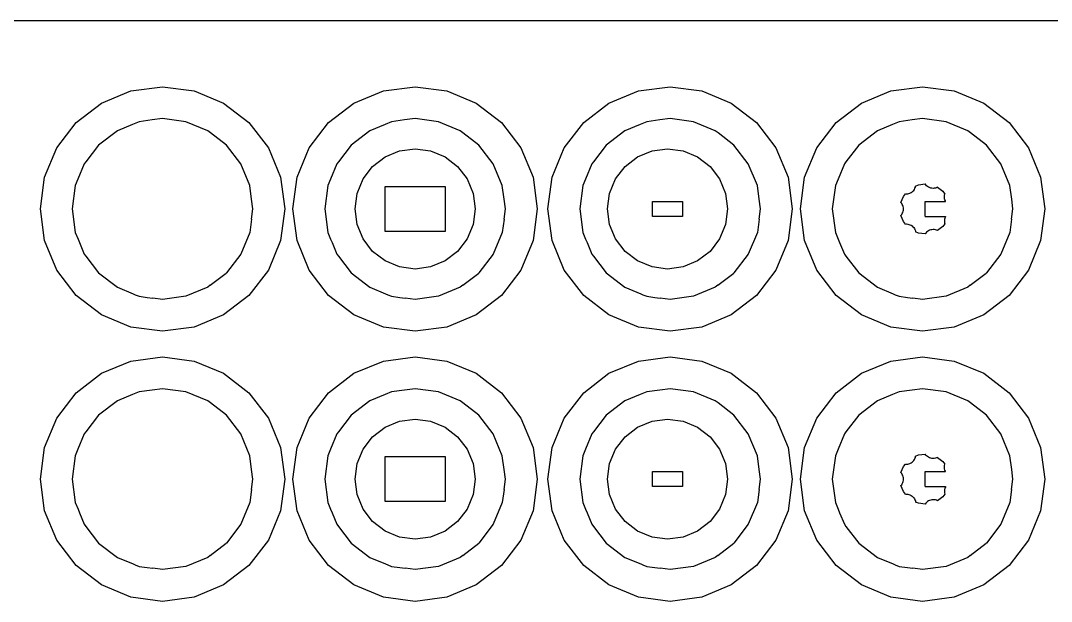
# Model space of a CAD drawing. Extents: x -24.2 to 24.2, y -5.6 to 5.6.
# Drawn here: x 14.734 to 18.857, y 3.261 to 5.583 of the extents above; entities that cross this region are included whole.
import ezdxf

# ---------------------------------------------------------------- set-up
doc = ezdxf.new("R2010")
doc.units = 0
doc.header["$MEASUREMENT"] = 0
doc.layers.get('0').update_dxf_attribs({"linetype": 'CONTINUOUS'})

msp = doc.modelspace()

# ---------------------------------------------------------------- linework, layer by layer
for p, q in [((-24.1509, 5.583), (24.1509, 5.583)), ((15.1751, 5.302), (15.3016, 5.3187)), ((15.3016, 5.3187), (15.428, 5.302)), ((16.1851, 5.302), (16.3116, 5.3187)), ((16.3116, 5.3187), (16.438, 5.302)), ((17.2051, 5.302), (17.3316, 5.3187)), ((17.3316, 5.3187), (17.458, 5.302)), ((18.2151, 5.302), (18.3416, 5.3187)), ((18.3416, 5.3187), (18.468, 5.302)), ((15.0572, 5.2532), (15.1751, 5.302)), ((15.428, 5.302), (15.5459, 5.2532)), ((16.0672, 5.2532), (16.1851, 5.302)), ((16.438, 5.302), (16.5559, 5.2532)), ((17.0872, 5.2532), (17.2051, 5.302)), ((17.458, 5.302), (17.5759, 5.2532)), ((18.0972, 5.2532), (18.2151, 5.302)), ((18.468, 5.302), (18.5859, 5.2532)), ((14.956, 5.1755), (15.0572, 5.2532)), ((15.5459, 5.2532), (15.6471, 5.1755)), ((15.966, 5.1755), (16.0672, 5.2532)), ((16.5559, 5.2532), (16.6571, 5.1755)), ((16.986, 5.1755), (17.0872, 5.2532)), ((17.5759, 5.2532), (17.6771, 5.1755)), ((17.996, 5.1755), (18.0972, 5.2532)), ((18.5859, 5.2532), (18.6871, 5.1755)), ((14.8784, 5.0743), (14.956, 5.1755)), ((15.1816, 5.168), (15.1209, 5.1429)), ((15.208, 5.179), (15.1816, 5.168)), ((15.2599, 5.1858), (15.208, 5.179)), ((15.3016, 5.1913), (15.2599, 5.1858)), ((15.3951, 5.179), (15.3016, 5.1913)), ((15.4822, 5.1429), (15.3951, 5.179)), ((15.6471, 5.1755), (15.7248, 5.0743)), ((15.8884, 5.0743), (15.966, 5.1755)), ((16.1916, 5.168), (16.1309, 5.1429)), ((16.218, 5.179), (16.1916, 5.168)), ((16.2699, 5.1858), (16.218, 5.179)), ((16.3116, 5.1913), (16.2699, 5.1858)), ((16.4051, 5.179), (16.3116, 5.1913)), ((16.4922, 5.1429), (16.4051, 5.179)), ((16.6571, 5.1755), (16.7348, 5.0743)), ((16.9084, 5.0743), (16.986, 5.1755)), ((17.2116, 5.168), (17.1509, 5.1429)), ((17.238, 5.179), (17.2116, 5.168)), ((17.2899, 5.1858), (17.238, 5.179)), ((17.3316, 5.1913), (17.2899, 5.1858)), ((17.4251, 5.179), (17.3316, 5.1913)), ((17.5122, 5.1429), (17.4251, 5.179)), ((17.6771, 5.1755), (17.7548, 5.0743)), ((17.9184, 5.0743), (17.996, 5.1755)), ((18.2216, 5.168), (18.1609, 5.1429)), ((18.248, 5.179), (18.2216, 5.168)), ((18.2999, 5.1858), (18.248, 5.179)), ((18.3416, 5.1913), (18.2999, 5.1858)), ((18.4351, 5.179), (18.3416, 5.1913)), ((18.5222, 5.1429), (18.4351, 5.179)), ((18.6871, 5.1755), (18.7648, 5.0743)), ((15.1209, 5.1429), (15.0461, 5.0855)), ((15.4932, 5.1345), (15.4822, 5.1429)), ((15.5571, 5.0855), (15.4932, 5.1345)), ((16.1309, 5.1429), (16.0561, 5.0855)), ((16.5032, 5.1345), (16.4922, 5.1429)), ((16.5671, 5.0855), (16.5032, 5.1345)), ((17.1509, 5.1429), (17.0761, 5.0855)), ((17.5232, 5.1345), (17.5122, 5.1429)), ((17.5871, 5.0855), (17.5232, 5.1345)), ((18.1609, 5.1429), (18.0861, 5.0855)), ((18.5332, 5.1345), (18.5222, 5.1429)), ((18.5971, 5.0855), (18.5332, 5.1345)), ((14.8295, 4.9565), (14.8784, 5.0743)), ((15.0461, 5.0855), (14.9951, 5.0191)), ((15.6145, 5.0107), (15.5571, 5.0855)), ((15.7248, 5.0743), (15.7736, 4.9565)), ((15.8395, 4.9565), (15.8884, 5.0743)), ((16.0561, 5.0855), (16.0051, 5.0191)), ((16.6245, 5.0107), (16.5671, 5.0855)), ((16.7348, 5.0743), (16.7836, 4.9565)), ((16.8595, 4.9565), (16.9084, 5.0743)), ((17.0761, 5.0855), (17.0251, 5.0191)), ((17.6445, 5.0107), (17.5871, 5.0855)), ((17.7548, 5.0743), (17.8036, 4.9565)), ((17.8695, 4.9565), (17.9184, 5.0743)), ((18.0861, 5.0855), (18.0351, 5.0191)), ((18.6545, 5.0107), (18.5971, 5.0855)), ((18.7648, 5.0743), (18.8136, 4.9565)), ((16.1419, 4.9997), (16.1916, 5.0378)), ((16.1916, 5.0378), (16.2495, 5.0618)), ((16.2495, 5.0618), (16.3116, 5.07)), ((16.3116, 5.07), (16.3737, 5.0618)), ((16.3737, 5.0618), (16.4316, 5.0378)), ((16.4316, 5.0378), (16.4813, 4.9997)), ((17.1519, 4.9997), (17.2016, 5.0378)), ((17.2016, 5.0378), (17.2595, 5.0618)), ((17.2595, 5.0618), (17.3216, 5.07)), ((17.3216, 5.07), (17.3837, 5.0618)), ((17.3837, 5.0618), (17.4416, 5.0378)), ((17.4416, 5.0378), (17.4913, 4.9997)), ((14.9886, 5.0107), (14.9632, 4.9493)), ((14.9951, 5.0191), (14.9886, 5.0107)), ((15.6506, 4.9235), (15.6145, 5.0107)), ((15.9986, 5.0107), (15.9732, 4.9493)), ((16.0051, 5.0191), (15.9986, 5.0107)), ((16.1037, 4.95), (16.1419, 4.9997)), ((16.4813, 4.9997), (16.5194, 4.95)), ((16.6606, 4.9235), (16.6245, 5.0107)), ((17.0186, 5.0107), (16.9932, 4.9493)), ((17.0251, 5.0191), (17.0186, 5.0107)), ((17.1137, 4.95), (17.1519, 4.9997)), ((17.4913, 4.9997), (17.5294, 4.95)), ((17.6806, 4.9235), (17.6445, 5.0107)), ((18.0286, 5.0107), (18.0032, 4.9493)), ((18.0351, 5.0191), (18.0286, 5.0107)), ((18.6906, 4.9235), (18.6545, 5.0107)), ((14.8129, 4.83), (14.8295, 4.9565)), ((14.9632, 4.9493), (14.9525, 4.9235)), ((15.7736, 4.9565), (15.7903, 4.83)), ((15.8229, 4.83), (15.8395, 4.9565)), ((15.9732, 4.9493), (15.9625, 4.9235)), ((16.0797, 4.8921), (16.1037, 4.95)), ((16.5194, 4.95), (16.5434, 4.8921)), ((16.7836, 4.9565), (16.8003, 4.83)), ((16.8429, 4.83), (16.8595, 4.9565)), ((16.9932, 4.9493), (16.9825, 4.9235)), ((17.0897, 4.8921), (17.1137, 4.95)), ((17.5294, 4.95), (17.5534, 4.8921)), ((17.8036, 4.9565), (17.8203, 4.83)), ((17.8529, 4.83), (17.8695, 4.9565)), ((18.0032, 4.9493), (17.9925, 4.9235)), ((18.8136, 4.9565), (18.8303, 4.83)), ((14.9525, 4.9235), (14.9402, 4.83)), ((15.6578, 4.8687), (15.6506, 4.9235)), ((15.9625, 4.9235), (15.9502, 4.83)), ((16.1916, 4.74), (16.1916, 4.92)), ((16.1916, 4.92), (16.4316, 4.92)), ((16.4316, 4.92), (16.4316, 4.74)), ((16.6678, 4.8687), (16.6606, 4.9235)), ((16.9825, 4.9235), (16.9702, 4.83)), ((17.6878, 4.8687), (17.6806, 4.9235)), ((17.9925, 4.9235), (17.9802, 4.83)), ((18.3059, 4.9045), (18.3086, 4.9084)), ((18.3086, 4.9084), (18.3108, 4.9126)), ((18.3108, 4.9126), (18.3125, 4.917)), ((18.3125, 4.917), (18.3136, 4.9216)), ((18.3136, 4.9216), (18.3257, 4.9266)), ((18.3257, 4.9266), (18.3516, 4.93)), ((18.3516, 4.93), (18.3518, 4.93)), ((18.3544, 4.9263), (18.3518, 4.93)), ((18.3576, 4.9229), (18.3544, 4.9263)), ((18.3613, 4.9199), (18.3576, 4.9229)), ((18.3652, 4.9173), (18.3613, 4.9199)), ((18.3695, 4.9152), (18.3652, 4.9173)), ((18.374, 4.9137), (18.3695, 4.9152)), ((18.3786, 4.9128), (18.374, 4.9137)), ((18.3833, 4.9124), (18.3786, 4.9128)), ((18.388, 4.9126), (18.3833, 4.9124)), ((18.3927, 4.9134), (18.388, 4.9126)), ((18.3972, 4.9147), (18.3927, 4.9134)), ((18.4016, 4.9166), (18.3972, 4.9147)), ((18.4016, 4.9166), (18.4223, 4.9007)), ((18.6978, 4.8687), (18.6906, 4.9235)), ((15.6629, 4.83), (15.6578, 4.8687)), ((16.0716, 4.83), (16.0797, 4.8921)), ((16.5434, 4.8921), (16.5516, 4.83)), ((16.6729, 4.83), (16.6678, 4.8687)), ((17.0816, 4.83), (17.0897, 4.8921)), ((17.5534, 4.8921), (17.5616, 4.83)), ((17.6929, 4.83), (17.6878, 4.8687)), ((18.255, 4.8559), (18.265, 4.88)), ((18.265, 4.88), (18.2727, 4.8901)), ((18.2727, 4.8901), (18.2773, 4.89)), ((18.2773, 4.89), (18.282, 4.8904)), ((18.282, 4.8904), (18.2866, 4.8915)), ((18.2866, 4.8915), (18.291, 4.8931)), ((18.291, 4.8931), (18.2953, 4.8953)), ((18.2953, 4.8953), (18.2992, 4.8979)), ((18.2992, 4.8979), (18.3027, 4.901)), ((18.3027, 4.901), (18.3059, 4.9045)), ((18.4223, 4.9007), (18.4308, 4.8896)), ((18.4291, 4.8804), (18.4296, 4.885)), ((18.4291, 4.8756), (18.4291, 4.8804)), ((18.4297, 4.8709), (18.4291, 4.8756)), ((18.4296, 4.885), (18.4308, 4.8896)), ((18.4309, 4.8664), (18.4297, 4.8709)), ((18.4326, 4.862), (18.4309, 4.8664)), ((18.7029, 4.83), (18.6978, 4.8687)), ((14.8295, 4.7035), (14.8129, 4.83)), ((14.9402, 4.83), (14.9525, 4.7365)), ((15.6575, 4.7887), (15.6629, 4.83)), ((15.7903, 4.83), (15.7736, 4.7035)), ((15.8395, 4.7035), (15.8229, 4.83)), ((15.9502, 4.83), (15.9625, 4.7365)), ((16.0797, 4.7679), (16.0716, 4.83)), ((16.5516, 4.83), (16.5434, 4.7679)), ((16.6675, 4.7887), (16.6729, 4.83)), ((16.8003, 4.83), (16.7836, 4.7035)), ((16.8595, 4.7035), (16.8429, 4.83)), ((16.9702, 4.83), (16.9825, 4.7365)), ((17.0897, 4.7679), (17.0816, 4.83)), ((17.2616, 4.86), (17.3816, 4.86)), ((17.2616, 4.8), (17.2616, 4.86)), ((17.3816, 4.86), (17.3816, 4.8)), ((17.5616, 4.83), (17.5534, 4.7679)), ((17.6875, 4.7887), (17.6929, 4.83)), ((17.8203, 4.83), (17.8036, 4.7035)), ((17.8695, 4.7035), (17.8529, 4.83)), ((17.9802, 4.83), (17.9925, 4.7365)), ((18.2579, 4.8522), (18.255, 4.8559)), ((18.2604, 4.8482), (18.2579, 4.8522)), ((18.2624, 4.8439), (18.2604, 4.8482)), ((18.2638, 4.8394), (18.2624, 4.8439)), ((18.2647, 4.8347), (18.2638, 4.8394)), ((18.2638, 4.8206), (18.2647, 4.8253)), ((18.265, 4.83), (18.2647, 4.8347)), ((18.2647, 4.8253), (18.265, 4.83)), ((18.3516, 4.86), (18.4337, 4.86)), ((18.3516, 4.8), (18.3516, 4.86)), ((18.4337, 4.86), (18.4326, 4.862)), ((18.6975, 4.7887), (18.7029, 4.83)), ((18.8303, 4.83), (18.8136, 4.7035)), ((15.6575, 4.7887), (15.6506, 4.7365)), ((16.6675, 4.7887), (16.6606, 4.7365)), ((17.3816, 4.8), (17.2616, 4.8)), ((17.6875, 4.7887), (17.6806, 4.7365)), ((18.255, 4.8041), (18.2579, 4.8078)), ((18.265, 4.78), (18.255, 4.8041)), ((18.2579, 4.8078), (18.2604, 4.8118)), ((18.2604, 4.8118), (18.2624, 4.8161)), ((18.2624, 4.8161), (18.2638, 4.8206)), ((18.3516, 4.8), (18.4337, 4.8)), ((18.4297, 4.789), (18.4291, 4.7843)), ((18.4291, 4.7843), (18.4291, 4.7796)), ((18.4309, 4.7936), (18.4297, 4.789)), ((18.4326, 4.798), (18.4309, 4.7936)), ((18.4337, 4.8), (18.4326, 4.798)), ((18.6975, 4.7887), (18.6906, 4.7365)), ((16.1037, 4.71), (16.0797, 4.7679)), ((16.5434, 4.7679), (16.5194, 4.71)), ((17.1137, 4.71), (17.0897, 4.7679)), ((17.5534, 4.7679), (17.5294, 4.71)), ((18.2727, 4.7699), (18.265, 4.78)), ((18.2727, 4.7699), (18.2773, 4.77)), ((18.2773, 4.77), (18.282, 4.7695)), ((18.282, 4.7695), (18.2866, 4.7685)), ((18.2866, 4.7685), (18.291, 4.7669)), ((18.291, 4.7669), (18.2953, 4.7647)), ((18.2953, 4.7647), (18.2992, 4.7621)), ((18.2992, 4.7621), (18.3027, 4.759)), ((18.3027, 4.759), (18.3059, 4.7555)), ((18.3059, 4.7555), (18.3086, 4.7516)), ((18.3086, 4.7516), (18.3108, 4.7474)), ((18.3108, 4.7474), (18.3125, 4.743)), ((18.3125, 4.743), (18.3136, 4.7384)), ((18.3652, 4.7427), (18.3613, 4.7401)), ((18.3695, 4.7447), (18.3652, 4.7427)), ((18.374, 4.7462), (18.3695, 4.7447)), ((18.3786, 4.7472), (18.374, 4.7462)), ((18.3833, 4.7476), (18.3786, 4.7472)), ((18.388, 4.7474), (18.3833, 4.7476)), ((18.3927, 4.7466), (18.388, 4.7474)), ((18.3972, 4.7453), (18.3927, 4.7466)), ((18.4016, 4.7434), (18.3972, 4.7453)), ((18.4223, 4.7593), (18.4016, 4.7434)), ((18.4308, 4.7703), (18.4223, 4.7593)), ((18.4291, 4.7796), (18.4296, 4.7749)), ((18.4296, 4.7749), (18.4308, 4.7703)), ((14.8784, 4.5856), (14.8295, 4.7035)), ((14.9525, 4.7365), (14.9638, 4.7093)), ((14.9638, 4.7093), (14.9694, 4.6957)), ((15.6506, 4.7365), (15.6145, 4.6493)), ((15.7736, 4.7035), (15.7248, 4.5856)), ((15.8884, 4.5856), (15.8395, 4.7035)), ((15.9625, 4.7365), (15.9738, 4.7093)), ((15.9738, 4.7093), (15.9794, 4.6957)), ((16.1419, 4.6603), (16.1037, 4.71)), ((16.4316, 4.74), (16.1916, 4.74)), ((16.5194, 4.71), (16.4813, 4.6603)), ((16.6606, 4.7365), (16.6245, 4.6493)), ((16.7836, 4.7035), (16.7348, 4.5856)), ((16.9084, 4.5856), (16.8595, 4.7035)), ((16.9825, 4.7365), (16.9938, 4.7093)), ((16.9938, 4.7093), (16.9994, 4.6957)), ((17.1519, 4.6603), (17.1137, 4.71)), ((17.5294, 4.71), (17.4913, 4.6603)), ((17.6806, 4.7365), (17.6445, 4.6493)), ((17.8036, 4.7035), (17.7548, 4.5856)), ((17.9184, 4.5856), (17.8695, 4.7035)), ((17.9925, 4.7365), (18.0038, 4.7093)), ((18.0038, 4.7093), (18.0094, 4.6957)), ((18.3257, 4.7334), (18.3136, 4.7384)), ((18.3516, 4.73), (18.3257, 4.7334)), ((18.3518, 4.73), (18.3516, 4.73)), ((18.3544, 4.7336), (18.3518, 4.73)), ((18.3576, 4.7371), (18.3544, 4.7336)), ((18.3613, 4.7401), (18.3576, 4.7371)), ((18.6906, 4.7365), (18.6545, 4.6493)), ((18.8136, 4.7035), (18.7648, 4.5856)), ((14.9694, 4.6957), (14.9886, 4.6493)), ((15.9794, 4.6957), (15.9986, 4.6493)), ((16.1916, 4.6221), (16.1419, 4.6603)), ((16.4813, 4.6603), (16.4316, 4.6221)), ((16.9994, 4.6957), (17.0186, 4.6493)), ((17.2016, 4.6221), (17.1519, 4.6603)), ((17.4913, 4.6603), (17.4416, 4.6221)), ((18.0094, 4.6957), (18.0286, 4.6493)), ((14.9886, 4.6493), (14.9948, 4.6412)), ((14.9948, 4.6412), (15.0461, 4.5745)), ((15.6145, 4.6493), (15.5571, 4.5745)), ((15.9986, 4.6493), (16.0048, 4.6412)), ((16.0048, 4.6412), (16.0561, 4.5745)), ((16.2495, 4.5982), (16.1916, 4.6221)), ((16.4316, 4.6221), (16.3737, 4.5982)), ((16.6245, 4.6493), (16.5671, 4.5745)), ((17.0186, 4.6493), (17.0248, 4.6412)), ((17.0248, 4.6412), (17.0761, 4.5745)), ((17.2595, 4.5982), (17.2016, 4.6221)), ((17.4416, 4.6221), (17.3837, 4.5982)), ((17.6445, 4.6493), (17.5871, 4.5745)), ((18.0286, 4.6493), (18.0348, 4.6412)), ((18.0348, 4.6412), (18.0861, 4.5745)), ((18.6545, 4.6493), (18.5971, 4.5745)), ((14.956, 4.4844), (14.8784, 4.5856)), ((15.7248, 4.5856), (15.6471, 4.4844)), ((15.966, 4.4844), (15.8884, 4.5856)), ((16.3116, 4.59), (16.2495, 4.5982)), ((16.3737, 4.5982), (16.3116, 4.59)), ((16.7348, 4.5856), (16.6571, 4.4844)), ((16.986, 4.4844), (16.9084, 4.5856)), ((17.3216, 4.59), (17.2595, 4.5982)), ((17.3837, 4.5982), (17.3216, 4.59)), ((17.7548, 4.5856), (17.6771, 4.4844)), ((17.996, 4.4844), (17.9184, 4.5856)), ((18.7648, 4.5856), (18.6871, 4.4844)), ((15.0461, 4.5745), (15.1209, 4.5171)), ((15.4924, 4.5248), (15.5561, 4.5737)), ((15.5571, 4.5745), (15.5561, 4.5737)), ((16.0561, 4.5745), (16.1309, 4.5171)), ((16.5024, 4.5248), (16.5661, 4.5737)), ((16.5671, 4.5745), (16.5661, 4.5737)), ((17.0761, 4.5745), (17.1509, 4.5171)), ((17.5224, 4.5248), (17.5861, 4.5737)), ((17.5871, 4.5745), (17.5861, 4.5737)), ((18.0861, 4.5745), (18.1609, 4.5171)), ((18.5324, 4.5248), (18.5961, 4.5737)), ((18.5971, 4.5745), (18.5961, 4.5737)), ((15.1209, 4.5171), (15.1839, 4.4909)), ((15.4822, 4.5171), (15.3951, 4.481)), ((15.4924, 4.5248), (15.4822, 4.5171)), ((16.1309, 4.5171), (16.1939, 4.4909)), ((16.4922, 4.5171), (16.4051, 4.481)), ((16.5024, 4.5248), (16.4922, 4.5171)), ((17.1509, 4.5171), (17.2139, 4.4909)), ((17.5122, 4.5171), (17.4251, 4.481)), ((17.5224, 4.5248), (17.5122, 4.5171)), ((18.1609, 4.5171), (18.2239, 4.4909)), ((18.5222, 4.5171), (18.4351, 4.481)), ((18.5324, 4.5248), (18.5222, 4.5171)), ((15.0572, 4.4068), (14.956, 4.4844)), ((15.1839, 4.4909), (15.1924, 4.4874)), ((15.1924, 4.4874), (15.208, 4.481)), ((15.208, 4.481), (15.2405, 4.4767)), ((15.2405, 4.4767), (15.2623, 4.4738)), ((15.3016, 4.4686), (15.2623, 4.4738)), ((15.3951, 4.481), (15.3016, 4.4686)), ((15.6471, 4.4844), (15.5459, 4.4068)), ((16.0672, 4.4068), (15.966, 4.4844)), ((16.1939, 4.4909), (16.2024, 4.4874)), ((16.2024, 4.4874), (16.218, 4.481)), ((16.218, 4.481), (16.2505, 4.4767)), ((16.2505, 4.4767), (16.2723, 4.4738)), ((16.3116, 4.4686), (16.2723, 4.4738)), ((16.4051, 4.481), (16.3116, 4.4686)), ((16.6571, 4.4844), (16.5559, 4.4068)), ((17.0872, 4.4068), (16.986, 4.4844)), ((17.2139, 4.4909), (17.2224, 4.4874)), ((17.2224, 4.4874), (17.238, 4.481)), ((17.238, 4.481), (17.2705, 4.4767)), ((17.2705, 4.4767), (17.2923, 4.4738)), ((17.3316, 4.4686), (17.2923, 4.4738)), ((17.4251, 4.481), (17.3316, 4.4686)), ((17.6771, 4.4844), (17.5759, 4.4068)), ((18.0972, 4.4068), (17.996, 4.4844)), ((18.2239, 4.4909), (18.2324, 4.4874)), ((18.2324, 4.4874), (18.248, 4.481)), ((18.248, 4.481), (18.2805, 4.4767)), ((18.2805, 4.4767), (18.3023, 4.4738)), ((18.3416, 4.4686), (18.3023, 4.4738)), ((18.4351, 4.481), (18.3416, 4.4686)), ((18.6871, 4.4844), (18.5859, 4.4068)), ((15.1751, 4.358), (15.0572, 4.4068)), ((15.5459, 4.4068), (15.428, 4.358)), ((16.1851, 4.358), (16.0672, 4.4068)), ((16.5559, 4.4068), (16.438, 4.358)), ((17.2051, 4.358), (17.0872, 4.4068)), ((17.5759, 4.4068), (17.458, 4.358)), ((18.2151, 4.358), (18.0972, 4.4068)), ((18.5859, 4.4068), (18.468, 4.358)), ((15.3016, 4.3413), (15.1751, 4.358)), ((15.428, 4.358), (15.3016, 4.3413)), ((16.3116, 4.3413), (16.1851, 4.358)), ((16.438, 4.358), (16.3116, 4.3413)), ((17.3316, 4.3413), (17.2051, 4.358)), ((17.458, 4.358), (17.3316, 4.3413)), ((18.3416, 4.3413), (18.2151, 4.358)), ((18.468, 4.358), (18.3416, 4.3413)), ((15.0572, 4.1732), (15.1751, 4.222)), ((15.1751, 4.222), (15.3016, 4.2387)), ((15.3016, 4.2387), (15.428, 4.222)), ((15.428, 4.222), (15.5459, 4.1732)), ((16.0672, 4.1732), (16.1851, 4.222)), ((16.1851, 4.222), (16.3116, 4.2387)), ((16.3116, 4.2387), (16.438, 4.222)), ((16.438, 4.222), (16.5559, 4.1732)), ((17.0872, 4.1732), (17.2051, 4.222)), ((17.2051, 4.222), (17.3316, 4.2387)), ((17.3316, 4.2387), (17.458, 4.222)), ((17.458, 4.222), (17.5759, 4.1732)), ((18.0972, 4.1732), (18.2151, 4.222)), ((18.2151, 4.222), (18.3416, 4.2387)), ((18.3416, 4.2387), (18.468, 4.222)), ((18.468, 4.222), (18.5859, 4.1732)), ((14.956, 4.0955), (15.0572, 4.1732)), ((15.5459, 4.1732), (15.6471, 4.0955)), ((15.966, 4.0955), (16.0672, 4.1732)), ((16.5559, 4.1732), (16.6571, 4.0955)), ((16.986, 4.0955), (17.0872, 4.1732)), ((17.5759, 4.1732), (17.6771, 4.0955)), ((17.996, 4.0955), (18.0972, 4.1732)), ((18.5859, 4.1732), (18.6871, 4.0955)), ((14.8784, 3.9943), (14.956, 4.0955)), ((15.1816, 4.088), (15.1209, 4.0629)), ((15.208, 4.099), (15.1816, 4.088)), ((15.2599, 4.1058), (15.208, 4.099)), ((15.3016, 4.1113), (15.2599, 4.1058)), ((15.3951, 4.099), (15.3016, 4.1113)), ((15.4822, 4.0629), (15.3951, 4.099)), ((15.6471, 4.0955), (15.7248, 3.9943)), ((15.8884, 3.9943), (15.966, 4.0955)), ((16.1916, 4.088), (16.1309, 4.0629)), ((16.218, 4.099), (16.1916, 4.088)), ((16.2699, 4.1058), (16.218, 4.099)), ((16.3116, 4.1113), (16.2699, 4.1058)), ((16.4051, 4.099), (16.3116, 4.1113)), ((16.4922, 4.0629), (16.4051, 4.099)), ((16.6571, 4.0955), (16.7348, 3.9943)), ((16.9084, 3.9943), (16.986, 4.0955)), ((17.2116, 4.088), (17.1509, 4.0629)), ((17.238, 4.099), (17.2116, 4.088)), ((17.2899, 4.1058), (17.238, 4.099)), ((17.3316, 4.1113), (17.2899, 4.1058)), ((17.4251, 4.099), (17.3316, 4.1113)), ((17.5122, 4.0629), (17.4251, 4.099)), ((17.6771, 4.0955), (17.7548, 3.9943)), ((17.9184, 3.9943), (17.996, 4.0955)), ((18.2216, 4.088), (18.1609, 4.0629)), ((18.248, 4.099), (18.2216, 4.088)), ((18.2999, 4.1058), (18.248, 4.099)), ((18.3416, 4.1113), (18.2999, 4.1058)), ((18.4351, 4.099), (18.3416, 4.1113)), ((18.5222, 4.0629), (18.4351, 4.099)), ((18.6871, 4.0955), (18.7648, 3.9943)), ((15.1209, 4.0629), (15.0461, 4.0055)), ((15.4932, 4.0545), (15.4822, 4.0629)), ((15.5571, 4.0055), (15.4932, 4.0545)), ((16.1309, 4.0629), (16.0561, 4.0055)), ((16.5032, 4.0545), (16.4922, 4.0629)), ((16.5671, 4.0055), (16.5032, 4.0545)), ((17.1509, 4.0629), (17.0761, 4.0055)), ((17.5232, 4.0545), (17.5122, 4.0629)), ((17.5871, 4.0055), (17.5232, 4.0545)), ((18.1609, 4.0629), (18.0861, 4.0055)), ((18.5332, 4.0545), (18.5222, 4.0629)), ((18.5971, 4.0055), (18.5332, 4.0545)), ((15.0461, 4.0055), (14.9951, 3.9391)), ((15.6145, 3.9307), (15.5571, 4.0055)), ((16.0561, 4.0055), (16.0051, 3.9391)), ((16.6245, 3.9307), (16.5671, 4.0055)), ((17.0761, 4.0055), (17.0251, 3.9391)), ((17.6445, 3.9307), (17.5871, 4.0055)), ((18.0861, 4.0055), (18.0351, 3.9391)), ((18.6545, 3.9307), (18.5971, 4.0055)), ((14.8295, 3.8765), (14.8784, 3.9943)), ((15.7248, 3.9943), (15.7736, 3.8765)), ((15.8395, 3.8765), (15.8884, 3.9943)), ((16.1419, 3.9197), (16.1916, 3.9578)), ((16.1916, 3.9578), (16.2495, 3.9818)), ((16.2495, 3.9818), (16.3116, 3.99)), ((16.3116, 3.99), (16.3737, 3.9818)), ((16.3737, 3.9818), (16.4316, 3.9578)), ((16.4316, 3.9578), (16.4813, 3.9197)), ((16.7348, 3.9943), (16.7836, 3.8765)), ((16.8595, 3.8765), (16.9084, 3.9943)), ((17.1519, 3.9197), (17.2016, 3.9578)), ((17.2016, 3.9578), (17.2595, 3.9818)), ((17.2595, 3.9818), (17.3216, 3.99)), ((17.3216, 3.99), (17.3837, 3.9818)), ((17.3837, 3.9818), (17.4416, 3.9578)), ((17.4416, 3.9578), (17.4913, 3.9197)), ((17.7548, 3.9943), (17.8036, 3.8765)), ((17.8695, 3.8765), (17.9184, 3.9943)), ((18.7648, 3.9943), (18.8136, 3.8765)), ((14.9886, 3.9307), (14.9632, 3.8693)), ((14.9951, 3.9391), (14.9886, 3.9307)), ((15.6506, 3.8435), (15.6145, 3.9307)), ((15.9986, 3.9307), (15.9732, 3.8693)), ((16.0051, 3.9391), (15.9986, 3.9307)), ((16.1037, 3.87), (16.1419, 3.9197)), ((16.4813, 3.9197), (16.5194, 3.87)), ((16.6606, 3.8435), (16.6245, 3.9307)), ((17.0186, 3.9307), (16.9932, 3.8693)), ((17.0251, 3.9391), (17.0186, 3.9307)), ((17.1137, 3.87), (17.1519, 3.9197)), ((17.4913, 3.9197), (17.5294, 3.87)), ((17.6806, 3.8435), (17.6445, 3.9307)), ((18.0286, 3.9307), (18.0032, 3.8693)), ((18.0351, 3.9391), (18.0286, 3.9307)), ((18.6906, 3.8435), (18.6545, 3.9307)), ((14.8129, 3.75), (14.8295, 3.8765)), ((15.7736, 3.8765), (15.7903, 3.75)), ((15.8229, 3.75), (15.8395, 3.8765)), ((16.7836, 3.8765), (16.8003, 3.75)), ((16.8429, 3.75), (16.8595, 3.8765)), ((17.8036, 3.8765), (17.8203, 3.75)), ((17.8529, 3.75), (17.8695, 3.8765)), ((18.8136, 3.8765), (18.8303, 3.75)), ((14.9525, 3.8435), (14.9402, 3.75)), ((14.9632, 3.8693), (14.9525, 3.8435)), ((15.6578, 3.7887), (15.6506, 3.8435)), ((15.9625, 3.8435), (15.9502, 3.75)), ((15.9732, 3.8693), (15.9625, 3.8435)), ((16.0797, 3.8121), (16.1037, 3.87)), ((16.1916, 3.84), (16.4316, 3.84)), ((16.1916, 3.66), (16.1916, 3.84)), ((16.4316, 3.84), (16.4316, 3.66)), ((16.5194, 3.87), (16.5434, 3.8121)), ((16.6678, 3.7887), (16.6606, 3.8435)), ((16.9825, 3.8435), (16.9702, 3.75)), ((16.9932, 3.8693), (16.9825, 3.8435)), ((17.0897, 3.8121), (17.1137, 3.87)), ((17.5294, 3.87), (17.5534, 3.8121)), ((17.6878, 3.7887), (17.6806, 3.8435)), ((17.9925, 3.8435), (17.9802, 3.75)), ((18.0032, 3.8693), (17.9925, 3.8435)), ((18.3108, 3.8326), (18.3125, 3.837)), ((18.3125, 3.837), (18.3136, 3.8416)), ((18.3136, 3.8416), (18.3257, 3.8466)), ((18.3257, 3.8466), (18.3516, 3.85)), ((18.3516, 3.85), (18.3518, 3.85)), ((18.3544, 3.8463), (18.3518, 3.85)), ((18.3576, 3.8429), (18.3544, 3.8463)), ((18.3613, 3.8399), (18.3576, 3.8429)), ((18.3652, 3.8373), (18.3613, 3.8399)), ((18.3695, 3.8352), (18.3652, 3.8373)), ((18.374, 3.8337), (18.3695, 3.8352)), ((18.3972, 3.8347), (18.3927, 3.8334)), ((18.4016, 3.8366), (18.3972, 3.8347)), ((18.4016, 3.8366), (18.4223, 3.8207)), ((18.6978, 3.7887), (18.6906, 3.8435)), ((16.0716, 3.75), (16.0797, 3.8121)), ((16.5434, 3.8121), (16.5516, 3.75)), ((17.0816, 3.75), (17.0897, 3.8121)), ((17.5534, 3.8121), (17.5616, 3.75)), ((18.255, 3.7759), (18.265, 3.8)), ((18.265, 3.8), (18.2727, 3.8101)), ((18.2727, 3.8101), (18.2773, 3.81)), ((18.2773, 3.81), (18.282, 3.8104)), ((18.282, 3.8104), (18.2866, 3.8115)), ((18.2866, 3.8115), (18.291, 3.8131)), ((18.291, 3.8131), (18.2953, 3.8153)), ((18.2953, 3.8153), (18.2992, 3.8179)), ((18.2992, 3.8179), (18.3027, 3.821)), ((18.3027, 3.821), (18.3059, 3.8245)), ((18.3059, 3.8245), (18.3086, 3.8284)), ((18.3086, 3.8284), (18.3108, 3.8326)), ((18.3786, 3.8328), (18.374, 3.8337)), ((18.3833, 3.8324), (18.3786, 3.8328)), ((18.388, 3.8326), (18.3833, 3.8324)), ((18.3927, 3.8334), (18.388, 3.8326)), ((18.4223, 3.8207), (18.4308, 3.8096)), ((18.4291, 3.8004), (18.4296, 3.805)), ((18.4291, 3.7956), (18.4291, 3.8004)), ((18.4297, 3.7909), (18.4291, 3.7956)), ((18.4296, 3.805), (18.4308, 3.8096)), ((15.6629, 3.75), (15.6578, 3.7887)), ((16.6729, 3.75), (16.6678, 3.7887)), ((17.2616, 3.78), (17.3816, 3.78)), ((17.2616, 3.72), (17.2616, 3.78)), ((17.3816, 3.78), (17.3816, 3.72)), ((17.6929, 3.75), (17.6878, 3.7887)), ((18.2579, 3.7722), (18.255, 3.7759)), ((18.2604, 3.7682), (18.2579, 3.7722)), ((18.2624, 3.7639), (18.2604, 3.7682)), ((18.2638, 3.7594), (18.2624, 3.7639)), ((18.2647, 3.7547), (18.2638, 3.7594)), ((18.265, 3.75), (18.2647, 3.7547)), ((18.3516, 3.78), (18.4337, 3.78)), ((18.3516, 3.72), (18.3516, 3.78)), ((18.4309, 3.7864), (18.4297, 3.7909)), ((18.4326, 3.782), (18.4309, 3.7864)), ((18.4337, 3.78), (18.4326, 3.782)), ((18.7029, 3.75), (18.6978, 3.7887)), ((14.8295, 3.6235), (14.8129, 3.75)), ((14.9402, 3.75), (14.9525, 3.6565)), ((15.6575, 3.7087), (15.6629, 3.75)), ((15.7903, 3.75), (15.7736, 3.6235)), ((15.8395, 3.6235), (15.8229, 3.75)), ((15.9502, 3.75), (15.9625, 3.6565)), ((16.0797, 3.6879), (16.0716, 3.75)), ((16.5516, 3.75), (16.5434, 3.6879)), ((16.6675, 3.7087), (16.6729, 3.75)), ((16.8003, 3.75), (16.7836, 3.6235)), ((16.8595, 3.6235), (16.8429, 3.75)), ((16.9702, 3.75), (16.9825, 3.6565)), ((17.0897, 3.6879), (17.0816, 3.75)), ((17.3816, 3.72), (17.2616, 3.72)), ((17.5616, 3.75), (17.5534, 3.6879)), ((17.6875, 3.7087), (17.6929, 3.75)), ((17.8203, 3.75), (17.8036, 3.6235)), ((17.8695, 3.6235), (17.8529, 3.75)), ((17.9802, 3.75), (17.9925, 3.6565)), ((18.255, 3.7241), (18.2579, 3.7278)), ((18.265, 3.7), (18.255, 3.7241)), ((18.2579, 3.7278), (18.2604, 3.7318)), ((18.2604, 3.7318), (18.2624, 3.7361)), ((18.2624, 3.7361), (18.2638, 3.7406)), ((18.2638, 3.7406), (18.2647, 3.7453)), ((18.2647, 3.7453), (18.265, 3.75)), ((18.3516, 3.72), (18.4337, 3.72)), ((18.4309, 3.7136), (18.4297, 3.709)), ((18.4326, 3.718), (18.4309, 3.7136)), ((18.4337, 3.72), (18.4326, 3.718)), ((18.6975, 3.7087), (18.7029, 3.75)), ((18.8303, 3.75), (18.8136, 3.6235)), ((15.6575, 3.7087), (15.6506, 3.6565)), ((16.1037, 3.63), (16.0797, 3.6879)), ((16.5434, 3.6879), (16.5194, 3.63)), ((16.6675, 3.7087), (16.6606, 3.6565)), ((17.1137, 3.63), (17.0897, 3.6879)), ((17.5534, 3.6879), (17.5294, 3.63)), ((17.6875, 3.7087), (17.6806, 3.6565)), ((18.2727, 3.6899), (18.265, 3.7)), ((18.2727, 3.6899), (18.2773, 3.69)), ((18.2773, 3.69), (18.282, 3.6895)), ((18.282, 3.6895), (18.2866, 3.6885)), ((18.2866, 3.6885), (18.291, 3.6869)), ((18.291, 3.6869), (18.2953, 3.6847)), ((18.2953, 3.6847), (18.2992, 3.6821)), ((18.2992, 3.6821), (18.3027, 3.679)), ((18.3027, 3.679), (18.3059, 3.6755)), ((18.3059, 3.6755), (18.3086, 3.6716)), ((18.3086, 3.6716), (18.3108, 3.6674)), ((18.4223, 3.6793), (18.4016, 3.6634)), ((18.4308, 3.6903), (18.4223, 3.6793)), ((18.4297, 3.709), (18.4291, 3.7043)), ((18.4291, 3.7043), (18.4291, 3.6996)), ((18.4291, 3.6996), (18.4296, 3.6949)), ((18.4296, 3.6949), (18.4308, 3.6903)), ((18.6975, 3.7087), (18.6906, 3.6565)), ((14.9525, 3.6565), (14.9638, 3.6293)), ((14.9638, 3.6293), (14.9694, 3.6157)), ((15.6506, 3.6565), (15.6145, 3.5693)), ((15.9625, 3.6565), (15.9738, 3.6293)), ((15.9738, 3.6293), (15.9794, 3.6157)), ((16.1419, 3.5803), (16.1037, 3.63)), ((16.4316, 3.66), (16.1916, 3.66)), ((16.5194, 3.63), (16.4813, 3.5803)), ((16.6606, 3.6565), (16.6245, 3.5693)), ((16.9825, 3.6565), (16.9938, 3.6293)), ((16.9938, 3.6293), (16.9994, 3.6157)), ((17.1519, 3.5803), (17.1137, 3.63)), ((17.5294, 3.63), (17.4913, 3.5803)), ((17.6806, 3.6565), (17.6445, 3.5693)), ((17.9925, 3.6565), (18.0038, 3.6293)), ((18.0038, 3.6293), (18.0094, 3.6157)), ((18.3108, 3.6674), (18.3125, 3.663)), ((18.3125, 3.663), (18.3136, 3.6584)), ((18.3257, 3.6534), (18.3136, 3.6584)), ((18.3516, 3.65), (18.3257, 3.6534)), ((18.3518, 3.65), (18.3516, 3.65)), ((18.3544, 3.6536), (18.3518, 3.65)), ((18.3576, 3.6571), (18.3544, 3.6536)), ((18.3613, 3.6601), (18.3576, 3.6571)), ((18.3652, 3.6627), (18.3613, 3.6601)), ((18.3695, 3.6647), (18.3652, 3.6627)), ((18.374, 3.6662), (18.3695, 3.6647)), ((18.3786, 3.6672), (18.374, 3.6662)), ((18.3833, 3.6676), (18.3786, 3.6672)), ((18.388, 3.6674), (18.3833, 3.6676)), ((18.3927, 3.6666), (18.388, 3.6674)), ((18.3972, 3.6653), (18.3927, 3.6666)), ((18.4016, 3.6634), (18.3972, 3.6653)), ((18.6906, 3.6565), (18.6545, 3.5693)), ((14.8784, 3.5056), (14.8295, 3.6235)), ((14.9694, 3.6157), (14.9886, 3.5693)), ((15.7736, 3.6235), (15.7248, 3.5056)), ((15.8884, 3.5056), (15.8395, 3.6235)), ((15.9794, 3.6157), (15.9986, 3.5693)), ((16.7836, 3.6235), (16.7348, 3.5056)), ((16.9084, 3.5056), (16.8595, 3.6235)), ((16.9994, 3.6157), (17.0186, 3.5693)), ((17.8036, 3.6235), (17.7548, 3.5056)), ((17.9184, 3.5056), (17.8695, 3.6235)), ((18.0094, 3.6157), (18.0286, 3.5693)), ((18.8136, 3.6235), (18.7648, 3.5056)), ((14.9886, 3.5693), (14.9948, 3.5612)), ((14.9948, 3.5612), (15.0461, 3.4945)), ((15.6145, 3.5693), (15.5571, 3.4945)), ((15.9986, 3.5693), (16.0048, 3.5612)), ((16.0048, 3.5612), (16.0561, 3.4945)), ((16.1916, 3.5421), (16.1419, 3.5803)), ((16.4813, 3.5803), (16.4316, 3.5421)), ((16.6245, 3.5693), (16.5671, 3.4945)), ((17.0186, 3.5693), (17.0248, 3.5612)), ((17.0248, 3.5612), (17.0761, 3.4945)), ((17.2016, 3.5421), (17.1519, 3.5803)), ((17.4913, 3.5803), (17.4416, 3.5421)), ((17.6445, 3.5693), (17.5871, 3.4945)), ((18.0286, 3.5693), (18.0348, 3.5612)), ((18.0348, 3.5612), (18.0861, 3.4945)), ((18.6545, 3.5693), (18.5971, 3.4945)), ((14.956, 3.4044), (14.8784, 3.5056)), ((15.7248, 3.5056), (15.6471, 3.4044)), ((15.966, 3.4044), (15.8884, 3.5056)), ((16.2495, 3.5182), (16.1916, 3.5421)), ((16.3116, 3.51), (16.2495, 3.5182)), ((16.3737, 3.5182), (16.3116, 3.51)), ((16.4316, 3.5421), (16.3737, 3.5182)), ((16.7348, 3.5056), (16.6571, 3.4044)), ((16.986, 3.4044), (16.9084, 3.5056)), ((17.2595, 3.5182), (17.2016, 3.5421)), ((17.3216, 3.51), (17.2595, 3.5182)), ((17.3837, 3.5182), (17.3216, 3.51)), ((17.4416, 3.5421), (17.3837, 3.5182)), ((17.7548, 3.5056), (17.6771, 3.4044)), ((17.996, 3.4044), (17.9184, 3.5056)), ((18.7648, 3.5056), (18.6871, 3.4044)), ((15.0461, 3.4945), (15.1209, 3.4371)), ((15.4924, 3.4448), (15.5561, 3.4937)), ((15.5571, 3.4945), (15.5561, 3.4937)), ((16.0561, 3.4945), (16.1309, 3.4371)), ((16.5024, 3.4448), (16.5661, 3.4937)), ((16.5671, 3.4945), (16.5661, 3.4937)), ((17.0761, 3.4945), (17.1509, 3.4371)), ((17.5224, 3.4448), (17.5861, 3.4937)), ((17.5871, 3.4945), (17.5861, 3.4937)), ((18.0861, 3.4945), (18.1609, 3.4371)), ((18.5324, 3.4448), (18.5961, 3.4937)), ((18.5971, 3.4945), (18.5961, 3.4937)), ((15.1209, 3.4371), (15.1839, 3.4109)), ((15.4822, 3.4371), (15.3951, 3.401)), ((15.4924, 3.4448), (15.4822, 3.4371)), ((16.1309, 3.4371), (16.1939, 3.4109)), ((16.4922, 3.4371), (16.4051, 3.401)), ((16.5024, 3.4448), (16.4922, 3.4371)), ((17.1509, 3.4371), (17.2139, 3.4109)), ((17.5122, 3.4371), (17.4251, 3.401)), ((17.5224, 3.4448), (17.5122, 3.4371)), ((18.1609, 3.4371), (18.2239, 3.4109)), ((18.5222, 3.4371), (18.4351, 3.401)), ((18.5324, 3.4448), (18.5222, 3.4371)), ((15.0572, 3.3268), (14.956, 3.4044)), ((15.1839, 3.4109), (15.1924, 3.4074)), ((15.1924, 3.4074), (15.208, 3.401)), ((15.208, 3.401), (15.2405, 3.3967)), ((15.2405, 3.3967), (15.2623, 3.3938)), ((15.3016, 3.3886), (15.2623, 3.3938)), ((15.3951, 3.401), (15.3016, 3.3886)), ((15.6471, 3.4044), (15.5459, 3.3268)), ((16.0672, 3.3268), (15.966, 3.4044)), ((16.1939, 3.4109), (16.2024, 3.4074)), ((16.2024, 3.4074), (16.218, 3.401)), ((16.218, 3.401), (16.2505, 3.3967)), ((16.2505, 3.3967), (16.2723, 3.3938)), ((16.3116, 3.3886), (16.2723, 3.3938)), ((16.4051, 3.401), (16.3116, 3.3886)), ((16.6571, 3.4044), (16.5559, 3.3268)), ((17.0872, 3.3268), (16.986, 3.4044)), ((17.2139, 3.4109), (17.2224, 3.4074)), ((17.2224, 3.4074), (17.238, 3.401)), ((17.238, 3.401), (17.2705, 3.3967)), ((17.2705, 3.3967), (17.2923, 3.3938)), ((17.3316, 3.3886), (17.2923, 3.3938)), ((17.4251, 3.401), (17.3316, 3.3886)), ((17.6771, 3.4044), (17.5759, 3.3268)), ((18.0972, 3.3268), (17.996, 3.4044)), ((18.2239, 3.4109), (18.2324, 3.4074)), ((18.2324, 3.4074), (18.248, 3.401)), ((18.248, 3.401), (18.2805, 3.3967)), ((18.2805, 3.3967), (18.3023, 3.3938)), ((18.3416, 3.3886), (18.3023, 3.3938)), ((18.4351, 3.401), (18.3416, 3.3886)), ((18.6871, 3.4044), (18.5859, 3.3268)), ((15.1751, 3.278), (15.0572, 3.3268)), ((15.5459, 3.3268), (15.428, 3.278)), ((16.1851, 3.278), (16.0672, 3.3268)), ((16.5559, 3.3268), (16.438, 3.278)), ((17.2051, 3.278), (17.0872, 3.3268)), ((17.5759, 3.3268), (17.458, 3.278)), ((18.2151, 3.278), (18.0972, 3.3268)), ((18.5859, 3.3268), (18.468, 3.278)), ((15.3016, 3.2613), (15.1751, 3.278)), ((15.428, 3.278), (15.3016, 3.2613)), ((16.3116, 3.2613), (16.1851, 3.278)), ((16.438, 3.278), (16.3116, 3.2613)), ((17.3316, 3.2613), (17.2051, 3.278)), ((17.458, 3.278), (17.3316, 3.2613)), ((18.3416, 3.2613), (18.2151, 3.278)), ((18.468, 3.278), (18.3416, 3.2613))]:
    msp.add_line(p, q)

doc.saveas('drawing.dxf')
